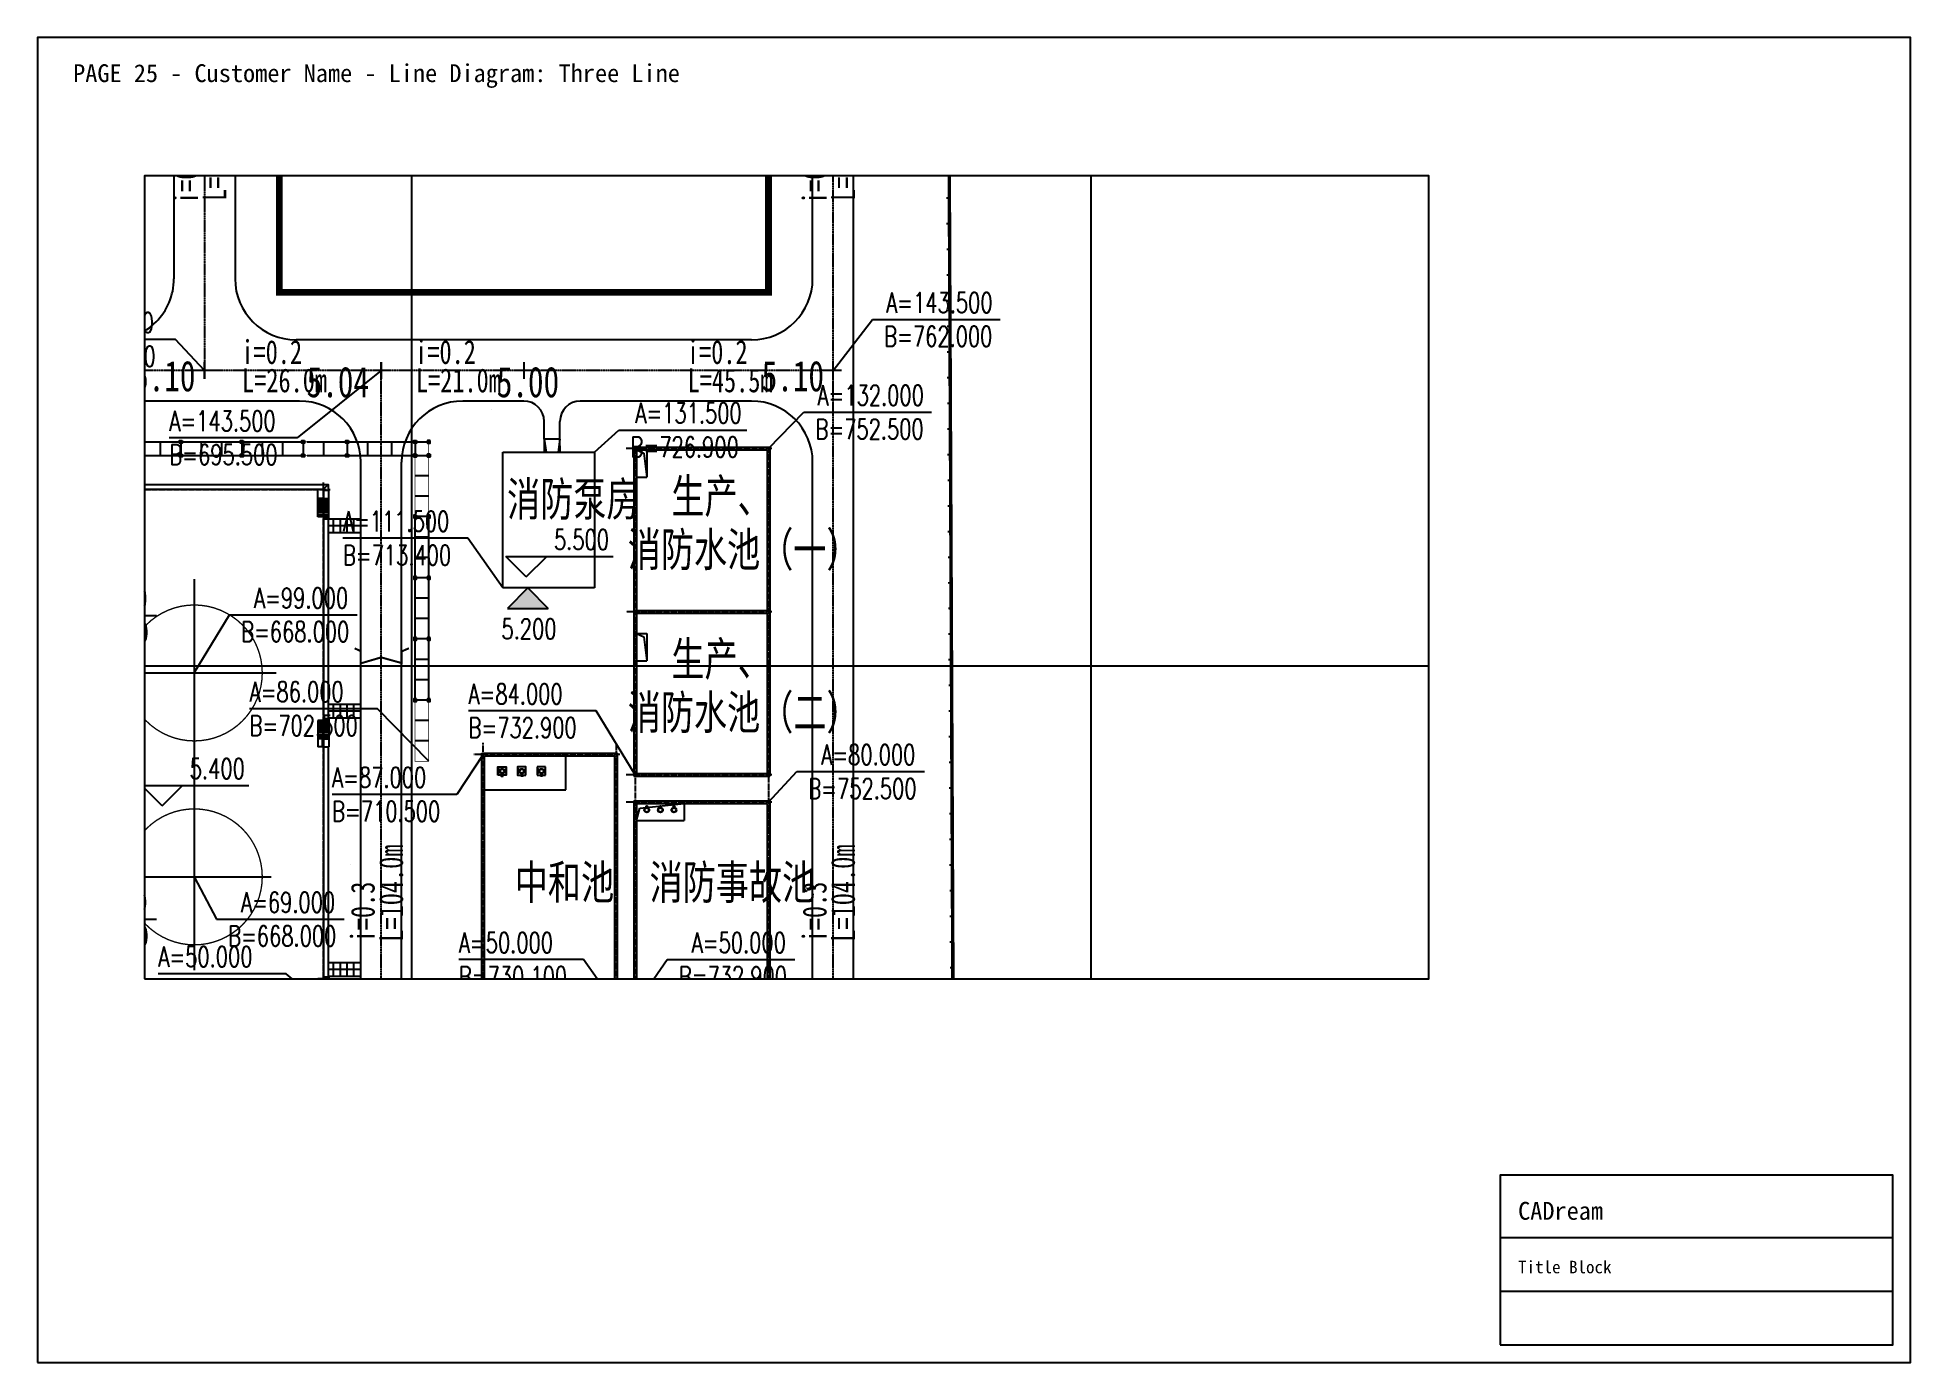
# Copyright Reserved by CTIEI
# Paper-space layout 'Layout1' of a CAD drawing. Header units: metres, sheet in millimetres. Extents: x 0 to 420, y 0 to 297.
# The model-space entities are those that its viewports show. They can reach past a viewport. Long polylines and large blocks are cut down to what shows.
import ezdxf

# ---------------------------------------------------------------- set-up
doc = ezdxf.new("R2010")
doc.units = ezdxf.units.M
for name, pattern in [('CENTER2', [28.575, 19.05, -3.175, 3.175, -3.175]), ('DASH', [0.35, 0.25, -0.1]), ('DASHED', [19.05, 12.7, -6.35]), ('DOTE', [2.42, 2, -0.2, 0.02, -0.2])]:
    doc.linetypes.add(name, pattern=pattern)
for name, color, linetype in [('DIM_COOR', 3, 'CONTINUOUS'), ('DIM_ELEV', 3, 'CONTINUOUS'), ('DIM_SYMB', 3, 'CONTINUOUS'), ('DOTE', 1, 'DOTE'), ('equipment', 2, 'CONTINUOUS'), ('GROUND', 2, 'CONTINUOUS'), ('GT_8', 7, 'CONTINUOUS'), ('PUB_TEXT', 7, 'CONTINUOUS'), ('road', 2, 'CONTINUOUS'), ('S-消火栓', 20, 'CONTINUOUS'), ('SHEET_BORDER', 8, 'Continuous'), ('SHEET_TEXT', 5, 'Continuous'), ('SHEET_TITLEBLOCK', 7, 'Continuous'), ('SHEET_VIEWPORT_FRAME', 6, 'Continuous'), ('STAIR', 2, 'CONTINUOUS'), ('WALL', 141, 'CONTINUOUS'), ('定位中心线', 3, 'CENTER2'), ('新规划建筑', 4, 'CONTINUOUS'), ('方格网', 6, 'CONTINUOUS'), ('污泥管', 4, 'CONTINUOUS'), ('管架', 30, 'CONTINUOUS'), ('选址蓝线', 5, 'CONTINUOUS'), ('配管', 3, 'CONTINUOUS')]:
    doc.layers.add(name, color=color, linetype=linetype)
doc.styles.add('_TCH_DIM', font='SIMPLEX', dxfattribs={"bigfont": 'GBCBIG'})

# ---------------------------------------------------------------- blocks, each defined once
blk = doc.blocks.new('CADREAM_TITLEBLOCK_V1')
at = {"layer": 'SHEET_TITLEBLOCK'}
for p, q in [((0, 24), (88, 24)), ((0, 12), (88, 12))]:
    blk.add_line(p, q, dxfattribs=at)
blk.add_lwpolyline([(0, 0), (88, 0), (88, 38), (0, 38)], close=True, dxfattribs=at)
for s, height, p in [('CADream', 4, (4, 28)), ('Title Block', 2.8, (4, 16))]:
    blk.add_text(s, height=height, dxfattribs=at).set_placement(p)
blk = doc.blocks.new('A$C1A160313')
at = {"layer": 'DOTE', "color": 1, "linetype": 'DOTE'}
for p, q in [((2.3, 35), (2.3, 78)), ((8.3, 35), (8.3, 78)), ((14.3, 0), (14.3, 78)), ((82.3, 0), (82.3, 78)), ((1.3, 77), (83.3, 77)), ((1.3, 35), (9.3, 35)), ((9.1, 10), (1.3, 10)), ((2.3, 1), (2.3, 10)), ((8.3, 1), (8.3, 10)), ((1.3, 1), (83.3, 1))]:
    blk.add_line(p, q, dxfattribs=at)
at = {"layer": 'GROUND'}
for p, q in [((9.1, 77.8), (1.5, 77.8)), ((1.5, 77.8), (1.5, 34.2)), ((2.1, 77.2), (1.5, 77.8)), ((8.1, 77.2), (2.5, 77.2)), ((8.5, 77.2), (9.1, 77.8)), ((9.1, 34.2), (9.1, 77.8)), ((14.18, 77.12), (13.58, 77.72)), ((82.42, 77.12), (83.02, 77.72)), ((2.1, 76.8), (2.1, 71.2)), ((8.5, 71.2), (8.5, 76.8)), ((2.1, 70.8), (2.1, 65.2)), ((8.5, 65.2), (8.5, 70.8)), ((2.1, 64.8), (2.1, 59.2)), ((8.5, 59.2), (8.5, 64.8)), ((2.1, 58.8), (2.1, 53.2)), ((8.5, 53.2), (8.5, 58.8)), ((2.1, 52.8), (2.1, 47.2)), ((8.5, 47.2), (8.5, 52.8)), ((2.1, 46.8), (2.1, 35.2)), ((8.5, 35.2), (8.5, 46.8)), ((2.1, 34.8), (1.5, 34.2)), ((1.5, 34.2), (9.1, 34.2)), ((2.5, 34.8), (8.1, 34.8)), ((8.5, 34.8), (9.1, 34.2)), ((9.1, 10.8), (1.5, 10.8)), ((1.5, 10.8), (1.5, 3.7)), ((2.1, 10.2), (1.5, 10.8)), ((8.5, 10.2), (9.1, 10.8)), ((9.1, 0.2), (9.1, 10.8)), ((1.5, 1.2), (1.5, 0.2)), ((2.1, 0.8), (1.5, 0.2)), ((1.5, 0.2), (9.1, 0.2)), ((2.1, 1.2), (2.1, 1.2)), ((8.5, 0.8), (9.1, 0.2)), ((14.18, 0.88), (13.58, 0.28)), ((82.42, 0.88), (83.02, 0.28))]:
    blk.add_line(p, q, dxfattribs=at)
for points in [[(13.58, 43.32), (13.58, 77.72), (14.42, 77.72)], [(18.62, 77.72), (82.18, 77.72)], [(82.18, 77.72), (83.02, 77.72), (83.02, 76.88)], [(83.02, 72.68), (83.02, 43.32)], [(13.58, 5.32), (13.58, 39.12)], [(83.02, 39.12), (83.02, 5.32)], [(14.42, 0.28), (13.58, 0.28), (13.58, 1.12)], [(82.18, 0.28), (14.42, 0.28)], [(83.02, 1.12), (83.02, 0.28), (82.18, 0.28)]]:
    blk.add_lwpolyline(points, dxfattribs=at)
at = {"layer": 'STAIR'}
for p, q in [((14.42, 77.12), (14.42, 77.82)), ((18.62, 77.82), (14.42, 77.82)), ((15.62, 77.12), (15.62, 77.82)), ((15.92, 77.12), (15.92, 77.82)), ((16.22, 77.12), (16.22, 77.82)), ((16.52, 77.12), (16.52, 77.82)), ((16.82, 77.12), (16.82, 77.82)), ((17.12, 77.12), (17.12, 77.82)), ((17.42, 77.12), (17.42, 77.82)), ((17.72, 77.12), (17.72, 77.82)), ((18.02, 77.12), (18.02, 77.82)), ((18.32, 77.12), (18.32, 77.82)), ((18.62, 77.12), (18.62, 77.82)), ((0, 77.05), (0, 74.55)), ((0, 77.05), (2.1, 77.05)), ((2.1, 76.55), (0, 77.05)), ((2.1, 75.05), (0, 74.55)), ((0, 74.55), (2.1, 74.55)), ((2.1, 76.8), (2.1, 74.55)), ((14.42, 76.88), (14.42, 76.18)), ((18.32, 76.18), (14.42, 76.18)), ((15.62, 76.88), (15.62, 76.18)), ((15.92, 76.88), (15.92, 76.18)), ((16.22, 76.88), (16.22, 76.18)), ((16.52, 76.88), (16.52, 76.18)), ((16.82, 76.88), (16.82, 76.18)), ((17.12, 76.88), (17.12, 76.18)), ((17.42, 76.88), (17.42, 76.18)), ((17.72, 76.88), (17.72, 76.18)), ((18.02, 76.88), (18.02, 76.18)), ((18.32, 76.88), (18.32, 76.18)), ((81.48, 72.98), (81.48, 76.88)), ((82.18, 75.68), (81.48, 75.68)), ((82.18, 75.38), (81.48, 75.38)), ((82.18, 75.08), (81.48, 75.08)), ((82.18, 74.78), (81.48, 74.78)), ((82.18, 74.48), (81.48, 74.48)), ((82.42, 76.88), (83.12, 76.88)), ((82.42, 75.68), (83.12, 75.68)), ((82.42, 75.38), (83.12, 75.38)), ((82.42, 75.08), (83.12, 75.08)), ((82.42, 74.78), (83.12, 74.78)), ((82.42, 74.48), (83.12, 74.48)), ((83.12, 72.68), (83.12, 76.88)), ((82.18, 74.18), (81.48, 74.18)), ((82.18, 73.88), (81.48, 73.88)), ((82.18, 73.58), (81.48, 73.58)), ((82.18, 73.28), (81.48, 73.28)), ((82.18, 72.98), (81.48, 72.98)), ((82.42, 74.18), (83.12, 74.18)), ((82.42, 73.88), (83.12, 73.88)), ((82.42, 73.58), (83.12, 73.58)), ((82.42, 73.28), (83.12, 73.28)), ((82.42, 72.98), (83.12, 72.98)), ((82.42, 72.68), (83.12, 72.68)), ((2.1, 71.4), (2.1, 71)), ((14.18, 43.32), (13.48, 43.32)), ((13.48, 43.32), (13.48, 39.12)), ((14.18, 43.02), (13.48, 43.02)), ((14.18, 42.72), (13.48, 42.72)), ((14.18, 42.42), (13.48, 42.42)), ((14.18, 42.12), (13.48, 42.12)), ((14.18, 41.82), (13.48, 41.82)), ((14.18, 41.52), (13.48, 41.52)), ((14.42, 43.02), (15.12, 43.02)), ((14.42, 42.72), (15.12, 42.72)), ((14.42, 42.42), (15.12, 42.42)), ((14.42, 42.12), (15.12, 42.12)), ((14.42, 41.82), (15.12, 41.82)), ((14.42, 41.52), (15.12, 41.52)), ((15.12, 43.02), (15.12, 39.12)), ((82.18, 43.02), (81.48, 43.02)), ((81.48, 43.02), (81.48, 39.12)), ((82.18, 42.72), (81.48, 42.72)), ((82.18, 42.42), (81.48, 42.42)), ((82.18, 42.12), (81.48, 42.12)), ((82.18, 41.82), (81.48, 41.82)), ((82.18, 41.52), (81.48, 41.52)), ((82.42, 43.32), (83.12, 43.32)), ((82.42, 43.02), (83.12, 43.02)), ((82.42, 42.72), (83.12, 42.72)), ((82.42, 42.42), (83.12, 42.42)), ((82.42, 42.12), (83.12, 42.12)), ((82.42, 41.82), (83.12, 41.82)), ((82.42, 41.52), (83.12, 41.52)), ((83.12, 43.32), (83.12, 39.12)), ((14.18, 41.22), (13.48, 41.22)), ((14.18, 40.92), (13.48, 40.92)), ((14.18, 40.62), (13.48, 40.62)), ((14.18, 40.32), (13.48, 40.32)), ((14.18, 39.12), (13.48, 39.12)), ((14.42, 41.22), (15.12, 41.22)), ((14.42, 40.92), (15.12, 40.92)), ((14.42, 40.62), (15.12, 40.62)), ((14.42, 39.12), (14.42, 40.32)), ((14.42, 40.32), (15.12, 40.32)), ((14.42, 39.12), (15.12, 39.12)), ((82.18, 41.22), (81.48, 41.22)), ((82.18, 40.92), (81.48, 40.92)), ((82.18, 40.62), (81.48, 40.62)), ((82.18, 40.32), (81.48, 40.32)), ((82.18, 39.12), (81.48, 39.12)), ((82.18, 39.12), (82.18, 40.32)), ((82.42, 41.22), (83.12, 41.22)), ((82.42, 40.92), (83.12, 40.92)), ((82.42, 40.62), (83.12, 40.62)), ((82.42, 40.32), (83.12, 40.32)), ((82.42, 39.12), (83.12, 39.12)), ((0.3, 3.7), (0.3, 1.2)), ((0.3, 3.7), (2.1, 3.7)), ((2.1, 3.2), (0.3, 3.7)), ((13.48, 5.32), (13.48, 1.12)), ((14.18, 5.32), (13.48, 5.32)), ((14.18, 5.02), (13.48, 5.02)), ((14.18, 4.72), (13.48, 4.72)), ((14.18, 4.42), (13.48, 4.42)), ((14.18, 4.12), (13.48, 4.12)), ((14.18, 3.82), (13.48, 3.82)), ((14.18, 3.52), (13.48, 3.52)), ((14.18, 3.22), (13.48, 3.22)), ((14.18, 2.92), (13.48, 2.92)), ((14.42, 5.02), (15.12, 5.02)), ((14.42, 4.72), (15.12, 4.72)), ((14.42, 4.42), (15.12, 4.42)), ((14.42, 4.12), (15.12, 4.12)), ((14.42, 3.82), (15.12, 3.82)), ((14.42, 3.52), (15.12, 3.52)), ((14.42, 3.22), (15.12, 3.22)), ((14.42, 2.92), (15.12, 2.92)), ((15.12, 5.02), (15.12, 1.12)), ((82.18, 5.02), (81.48, 5.02)), ((81.48, 5.02), (81.48, 1.12)), ((82.18, 4.72), (81.48, 4.72)), ((82.18, 4.42), (81.48, 4.42)), ((82.18, 4.12), (81.48, 4.12)), ((82.18, 3.82), (81.48, 3.82)), ((82.18, 3.52), (81.48, 3.52)), ((82.18, 3.22), (81.48, 3.22)), ((82.18, 2.92), (81.48, 2.92)), ((82.42, 5.32), (83.12, 5.32)), ((82.42, 5.02), (83.12, 5.02)), ((82.42, 4.72), (83.12, 4.72)), ((82.42, 4.42), (83.12, 4.42)), ((82.42, 4.12), (83.12, 4.12)), ((82.42, 3.82), (83.12, 3.82)), ((82.42, 3.52), (83.12, 3.52)), ((82.42, 3.22), (83.12, 3.22)), ((82.42, 2.92), (83.12, 2.92)), ((83.12, 5.32), (83.12, 1.12)), ((2.1, 1.7), (0.3, 1.2)), ((0.3, 1.2), (2.1, 1.2)), ((14.18, 2.62), (13.48, 2.62)), ((14.18, 2.32), (13.48, 2.32)), ((14.18, 1.12), (13.48, 1.12)), ((14.42, 2.62), (15.12, 2.62)), ((14.42, 1.12), (14.42, 2.32)), ((14.42, 2.32), (15.12, 2.32)), ((14.42, 1.12), (15.12, 1.12)), ((82.18, 2.62), (81.48, 2.62)), ((82.18, 2.32), (81.48, 2.32)), ((82.18, 1.12), (81.48, 1.12)), ((82.18, 1.12), (82.18, 2.32)), ((82.42, 2.62), (83.12, 2.62)), ((82.42, 2.32), (83.12, 2.32)), ((82.42, 1.12), (83.12, 1.12))]:
    blk.add_line(p, q, dxfattribs=at)
blk = doc.blocks.new('$LinePat$围墙')
at = {"color": 0}
blk.add_line((600, 0), (600, -160), dxfattribs=at)
at = {"color": 0, "const_width": 40}
blk.add_lwpolyline([(0, 0), (1201, 0)], dxfattribs=at)

msp = doc.modelspace()

# ---------------------------------------------------------------- hatches: boundary and pattern name
at = {"layer": 'DIM_ELEV', "linetype": 'Continuous'}
msp.add_hatch(color=256, dxfattribs=at).paths.add_polyline_path([(717.07, 111.5), (714.07, 108.5), (720.07, 108.5)])

# ---------------------------------------------------------------- linework, layer by layer
at = {"linetype": 'Continuous'}
for p, q in [((713.4, 131.5), (726.9, 131.5)), ((713.4, 111.5), (713.4, 131.5)), ((726.9, 131.5), (726.9, 111.5)), ((726.9, 111.5), (713.4, 111.5))]:
    msp.add_line(p, q, dxfattribs=at)
at = {"linetype": 'DASH', "ltscale": 0.03, "const_width": 1, "flags": 128}
msp.add_lwpolyline([(752.5, 330), (752.5, 155), (680.5, 155), (680.5, 330)], close=True, dxfattribs=at)
at = {"linetype": 'Continuous', "const_width": 0.3, "flags": 128}
for points in [[(668.25, 143.5), (670.75, 143.5)], [(669.5, 144.75), (669.5, 142.25)], [(694.25, 143.5), (696.75, 143.5)], [(695.5, 144.75), (695.5, 142.25)], [(715.25, 143.5), (717.75, 143.5)], [(716.5, 144.75), (716.5, 142.25)], [(760.75, 143.5), (763.25, 143.5)], [(762, 144.75), (762, 142.25)], [(691.6, 102.62), (692.5, 102.21), (692.5, 100.41), (695.5, 101.29), (698.5, 100.46), (698.5, 102.16), (699.58, 102.63)]]:
    msp.add_lwpolyline(points, dxfattribs=at)
at = {"ltscale": 50, "const_width": 0.1}
for points in [[(612, 131), (700.5, 131), (700.5, 86), (702.5, 86), (702.5, 133), (612, 133)], [(700.5, 131), (702.5, 131)]]:
    msp.add_lwpolyline(points, dxfattribs=at)
at = {"ltscale": 50, "const_width": 0.1, "elevation": 0}
for points in [[(660, 133), (660, 131)], [(663, 133), (663, 131)], [(666, 133), (666, 131)], [(669, 133), (669, 131)], [(672, 133), (672, 131)], [(675, 133), (675, 131)], [(678, 133), (678, 131)], [(681, 133), (681, 131)], [(684, 133), (684, 131)], [(687, 133), (687, 131)], [(690.5, 133), (690.5, 131)], [(693.5, 133), (693.5, 131)], [(697, 133), (697, 131)], [(700.5, 133), (700.5, 131)], [(700.5, 128), (702.5, 128)], [(700.5, 125), (702.5, 125)], [(700.5, 122), (702.5, 122)], [(700.5, 119), (702.5, 119)], [(700.5, 116), (702.5, 116)], [(700.5, 113), (702.5, 113)], [(700.5, 110), (702.5, 110)], [(700.5, 107), (702.5, 107)], [(700.5, 104), (702.5, 104)], [(700.5, 101), (702.5, 101)], [(700.5, 98), (702.5, 98)], [(700.5, 95), (702.5, 95)], [(700.5, 92), (702.5, 92)], [(700.5, 89), (702.5, 89)]]:
    msp.add_lwpolyline(points, dxfattribs=at)
at = {"layer": 'DIM_COOR', "color": 3, "linetype": 'Continuous'}
for p, q in [((762, 143.5), (767.81, 151)), ((767.81, 151), (786.62, 151)), ((665.21, 148.06), (646.4, 148.06)), ((669.5, 143.5), (665.21, 148.06)), ((695.5, 143.5), (683.13, 133.58)), ((752.5, 132), (757.7, 137.36)), ((757.7, 137.36), (776.51, 137.36)), ((683.13, 133.58), (664.32, 133.58)), ((726.9, 131.5), (730.49, 134.73)), ((730.49, 134.73), (749.3, 134.73)), ((708.24, 118.82), (689.87, 118.82)), ((713.4, 111.5), (708.24, 118.82)), ((668, 99), (673.17, 107.54)), ((673.17, 107.54), (691.98, 107.54)), ((643.64, 107.46), (662.45, 107.46)), ((694.94, 93.74), (676.13, 93.74)), ((702.5, 86), (694.94, 93.74)), ((727.16, 93.43), (708.35, 93.43)), ((732.9, 84), (727.16, 93.43)), ((710.5, 87), (706.64, 81.14)), ((752.5, 80), (756.65, 84.48)), ((756.65, 84.48), (775.46, 84.48)), ((706.64, 81.14), (688.27, 81.14)), ((668, 69), (671.26, 62.78)), ((643.63, 62.78), (662.44, 62.78)), ((671.26, 62.78), (690.07, 62.78)), ((725.3, 56.83), (706.93, 56.83)), ((730.1, 50), (725.3, 56.83)), ((732.9, 50), (737.59, 56.83)), ((737.59, 56.83), (756.4, 56.83)), ((681.51, 54.76), (662.7, 54.76)), ((687, 50), (681.51, 54.76))]:
    msp.add_line(p, q, dxfattribs=at)
at = {"layer": 'DIM_ELEV', "linetype": 'Continuous'}
for p, q in [((716.86, 113.14), (713.86, 116.14)), ((713.86, 116.14), (729.63, 116.14)), ((716.86, 113.14), (719.86, 116.14)), ((717.07, 111.5), (714.07, 108.5)), ((717.07, 111.5), (720.07, 108.5)), ((714.07, 108.5), (720.07, 108.5)), ((663.27, 79.43), (660.27, 82.43)), ((660.27, 82.43), (676.03, 82.43)), ((663.27, 79.43), (666.27, 82.43))]:
    msp.add_line(p, q, dxfattribs=at)
at = {"layer": 'DIM_SYMB', "linetype": 'Continuous'}
for points in [[(669.5, 166.43, 0, 0, 0), (669.5, 177.49, 0.8, 0, 0), (669.5, 180.49, 0, 0, 0)], [(762, 166.43, 0, 0, 0), (762, 177.49, 0.8, 0, 0), (762, 180.49, 0, 0, 0)], [(675.13, 143.5, 0, 0, 0), (686.2, 143.5, 0.8, 0, 0), (689.2, 143.5, 0, 0, 0)], [(699.39, 143.5, 0, 0, 0), (710.46, 143.5, 0.8, 0, 0), (713.46, 143.5, 0, 0, 0)], [(751.1, 143.5, 0, 0, 0), (740.03, 143.5, 0.8, 0, 0), (737.03, 143.5, 0, 0, 0)], [(707.82, 133.74, 0, 0, 0), (710.63, 136.62, 0.4, 0, 0), (711.67, 137.7, 0, 0, 0)], [(730.54, 133.74, 0, 0, 0), (727.73, 136.62, 0.4, 0, 0), (726.69, 137.7, 0, 0, 0)], [(707.67, 111.6, 0, 0, 0), (706.11, 109.1, 0.4, 0, 0), (705.31, 107.83, 0, 0, 0)], [(755.09, 111.6, 0, 0, 0), (756.66, 109.1, 0.4, 0, 0), (757.46, 107.83, 0, 0, 0)], [(688.57, 74.54, 0, 0, 0), (690.14, 72.04, 0.4, 0, 0), (690.94, 70.77, 0, 0, 0)], [(707.67, 74.54, 0, 0, 0), (706.11, 72.04, 0.4, 0, 0), (705.31, 70.77, 0, 0, 0)], [(755.09, 74.54, 0, 0, 0), (756.66, 72.04, 0.4, 0, 0), (757.46, 70.77, 0, 0, 0)], [(695.5, 69.36, 0, 0, 0), (695.5, 58.29, 0.8, 0, 0), (695.5, 55.29, 0, 0, 0)], [(762, 69.36, 0, 0, 0), (762, 58.29, 0.8, 0, 0), (762, 55.29, 0, 0, 0)]]:
    msp.add_lwpolyline(points, format="xyseb", dxfattribs=at)
at = {"layer": 'DOTE', "ltscale": 0.01}
for p, q in [((762, 39.5), (762, 344.83)), ((669.5, 344.5), (669.5, 143.5)), ((762, 143.5), (530.88, 143.5)), ((695.5, 39.5), (695.5, 143.5))]:
    msp.add_line(p, q, dxfattribs=at)
at = {"layer": 'DOTE'}
for p, q in [((753, 132), (731.47, 132)), ((732.9, 132), (732.9, 48.38)), ((752.5, 132.2), (752.5, 48.43)), ((753, 108), (731.59, 108)), ((710.5, 48.8), (710.5, 88.71)), ((730.1, 88.62), (730.1, 48.56)), ((730.6, 87), (709.07, 87)), ((753, 84), (731.47, 84)), ((753, 80), (731.47, 80))]:
    msp.add_line(p, q, dxfattribs=at)
at = {"layer": 'DOTE', "color": 1, "linetype": 'DOTE', "ltscale": 2000}
for p, q in [((668, 112.8), (668, 55.3)), ((657.03, 99), (680.07, 99)), ((657.03, 69), (679.31, 69))]:
    msp.add_line(p, q, dxfattribs=at)
at = {"layer": 'DOTE', "ltscale": 10}
msp.add_line((779.61, 59.68), (779.65, 59.68), dxfattribs=at)
at = {"layer": 'DOTE', "linetype": 'DOTE', "ltscale": 0.01, "const_width": 0.5, "flags": 128}
msp.add_lwpolyline([(779.83, 9.79), (777.92, 437.27), (546.09, 435.4), (556.2, 0.56)], close=True, dxfattribs=at)
at = {"layer": 'equipment', "linetype": 'DASHED', "ltscale": 25}
for p, q in [((719.25, 83.87), (718.93, 83.87)), ((719.01, 84.21), (719.01, 83.9)), ((719.17, 84.21), (719.17, 83.9))]:
    msp.add_line(p, q, dxfattribs=at)
for points in [[(719.7, 83.96), (719.7, 85.17), (718.48, 85.17), (718.48, 83.96)], [(718.75, 84.69), (718.77, 84.73), (718.5, 84.91), (718.48, 84.88)], [(718.75, 84.44), (718.77, 84.4), (718.5, 84.21), (718.48, 84.24)], [(718.93, 83.84), (718.93, 83.9), (719.25, 83.9), (719.25, 83.84)], [(719.43, 84.69), (719.41, 84.73), (719.68, 84.91), (719.7, 84.88)], [(719.43, 84.44), (719.41, 84.4), (719.68, 84.21), (719.7, 84.24)]]:
    msp.add_lwpolyline(points, close=True, dxfattribs=at)
for radius in [0.359, 0.324, 0.294]:
    msp.add_circle((719.09, 84.56), radius, dxfattribs=at)
at = {"layer": 'GT_8'}
for q in [(619, 126), (687, 50)]:
    msp.add_line((687, 126), q, dxfattribs=at)
at = {"layer": 'road', "linetype": 'Continuous'}
for p, q in [((765, 35), (765, 350)), ((665, 331), (665, 157)), ((674, 331), (674, 157)), ((759, 157), (759, 331)), ((750, 148), (683, 148)), ((683.5, 139), (589, 139)), ((716.5, 139), (707.5, 139)), ((750, 139), (724.81, 139)), ((719.5, 133.4), (719.5, 136)), ((721.81, 133.4), (721.81, 136)), ((692.5, 53), (692.5, 130)), ((698.5, 53), (698.5, 130)), ((759, 53), (759, 130)), ((687.72, 121.68), (692.5, 121.68)), ((688.5, 119.68), (688.5, 121.68)), ((689.5, 119.68), (689.5, 121.68)), ((690.5, 119.68), (690.5, 121.68)), ((691.5, 119.68), (691.5, 121.68)), ((687.72, 120.68), (692.5, 120.68)), ((687.72, 119.68), (692.5, 119.68)), ((687.72, 94.42), (692.5, 94.42)), ((688.5, 92.42), (688.5, 94.42)), ((689.5, 92.42), (689.5, 94.42)), ((690.5, 92.42), (690.5, 94.42)), ((691.5, 92.42), (691.5, 94.42)), ((687.72, 93.42), (692.5, 93.42)), ((687.72, 92.42), (692.5, 92.42)), ((687.72, 56.41), (692.5, 56.41)), ((687.72, 55.41), (692.5, 55.41)), ((688.5, 54.41), (688.5, 56.41)), ((689.5, 54.41), (689.5, 56.41)), ((690.5, 54.41), (690.5, 56.41)), ((691.5, 54.41), (691.5, 56.41)), ((779.63, 55.18), (779.65, 55.18)), ((687.72, 54.41), (692.5, 54.41))]:
    msp.add_line(p, q, dxfattribs=at)
for centre, radius, start, end in [((656, 157), 9, 270, 0), ((683, 157), 9, 180, 270), ((750, 157), 9, 270, 0), ((683.5, 130), 9, 0, 90), ((707.5, 130), 9, 90, 180), ((716.5, 136), 3, 0, 90), ((724.81, 136), 3, 90, 180), ((750, 130), 9, 0, 90)]:
    msp.add_arc(centre, radius, start, end, dxfattribs=at)
at = {"layer": 'S-消火栓', "linetype": 'Continuous'}
for centre, radius in [((734.59, 78.84), 0.369), ((734.59, 78.84), 0.31), ((734.6, 79.32), 0.111), ((734.6, 79.32), 0.0929), ((736.59, 78.84), 0.369), ((736.59, 78.84), 0.31), ((736.6, 79.32), 0.111), ((736.6, 79.32), 0.0929), ((738.59, 78.84), 0.369), ((738.59, 78.84), 0.31), ((738.6, 79.32), 0.111), ((738.6, 79.32), 0.0929)]:
    msp.add_circle(centre, radius, dxfattribs=at)
at = {"layer": 'STAIR'}
for points in [[(719.5, 133.4), (719.77, 131.49)], [(719.5, 133.4), (719.5, 131.49)], [(721.81, 133.4), (719.5, 133.4)], [(721.81, 133.4), (721.57, 131.49)], [(721.84, 131.49), (721.81, 133.4)]]:
    msp.add_lwpolyline(points, dxfattribs=at)
at = {"layer": 'WALL'}
for p, q in [((732.7, 132.2), (732.7, 83.8)), ((732.7, 132.2), (752.7, 132.2)), ((733.1, 131.8), (733.1, 108.2)), ((733.1, 131.8), (752.3, 131.8)), ((733.1, 131.8), (734.17, 131.33)), ((734.17, 131.33), (734.6, 127.8)), ((734.6, 131.8), (734.6, 127.8)), ((752.3, 131.8), (752.3, 108.2)), ((752.7, 132.2), (752.7, 83.8)), ((733.1, 127.8), (734.6, 127.8)), ((733.1, 108.2), (752.3, 108.2)), ((733.1, 107.8), (733.1, 84.2)), ((733.1, 107.8), (752.3, 107.8)), ((752.3, 107.8), (752.3, 84.2)), ((733.1, 104.8), (734.17, 104.33)), ((733.1, 104.8), (734.6, 104.8)), ((734.6, 104.8), (734.6, 100.8)), ((734.17, 104.33), (734.6, 100.8)), ((733.1, 100.8), (734.6, 100.8)), ((710.3, 87.2), (730.3, 87.2)), ((710.3, 49.8), (710.3, 87.2)), ((710.7, 86.8), (729.9, 86.8)), ((710.7, 50.2), (710.7, 86.8)), ((722.7, 81.8), (722.7, 86.8)), ((729.9, 50.2), (729.9, 86.8)), ((730.3, 49.8), (730.3, 87.2)), ((732.7, 83.8), (752.7, 83.8)), ((733.1, 84.2), (752.3, 84.2)), ((710.7, 81.8), (722.7, 81.8)), ((732.7, 80.2), (732.7, 49.8)), ((732.7, 80.2), (752.7, 80.2)), ((752.7, 80.2), (752.7, 49.8)), ((733.1, 79.8), (733.1, 50.2)), ((733.1, 79.8), (752.3, 79.8)), ((733.1, 79.8), (733.1, 77.3)), ((733.1, 77.3), (733.57, 79.1)), ((733.1, 77.3), (740.1, 77.3)), ((733.57, 79.1), (740.1, 79.8)), ((740.1, 79.8), (740.1, 77.3)), ((752.3, 79.8), (752.3, 50.2))]:
    msp.add_line(p, q, dxfattribs=at)
at = {"layer": '定位中心线', "linetype": 'ByBlock', "elevation": 0}
for points in [[(666.2, 133.2), (666.2, 132.8), (665.8, 132.8), (665.8, 133.2)], [(675.2, 133.2), (675.2, 132.8), (674.8, 132.8), (674.8, 133.2)], [(684.2, 133.2), (684.2, 132.8), (683.8, 132.8), (683.8, 133.2)], [(690.7, 133.2), (690.7, 132.8), (690.3, 132.8), (690.3, 133.2)], [(700.7, 133.2), (700.7, 132.8), (700.3, 132.8), (700.3, 133.2)], [(702.7, 133.2), (702.3, 133.2), (702.3, 132.8), (702.7, 132.8)], [(666.2, 131.2), (666.2, 130.8), (665.8, 130.8), (665.8, 131.2)], [(675.2, 131.2), (675.2, 130.8), (674.8, 130.8), (674.8, 131.2)], [(684.2, 131.2), (684.2, 130.8), (683.8, 130.8), (683.8, 131.2)], [(690.7, 131.2), (690.7, 130.8), (690.3, 130.8), (690.3, 131.2)], [(700.7, 131.2), (700.7, 130.8), (700.3, 130.8), (700.3, 131.2)], [(700.7, 131.2), (700.3, 131.2), (700.3, 130.8), (700.7, 130.8)], [(702.7, 131.2), (702.7, 130.8), (702.3, 130.8), (702.3, 131.2)], [(702.7, 131.2), (702.3, 131.2), (702.3, 130.8), (702.7, 130.8)], [(700.7, 122.2), (700.3, 122.2), (700.3, 121.8), (700.7, 121.8)], [(702.7, 122.2), (702.3, 122.2), (702.3, 121.8), (702.7, 121.8)], [(700.7, 113.2), (700.3, 113.2), (700.3, 112.8), (700.7, 112.8)], [(702.7, 113.2), (702.3, 113.2), (702.3, 112.8), (702.7, 112.8)], [(700.7, 104.2), (700.3, 104.2), (700.3, 103.8), (700.7, 103.8)], [(702.7, 104.2), (702.3, 104.2), (702.3, 103.8), (702.7, 103.8)], [(700.7, 95.2), (700.3, 95.2), (700.3, 94.8), (700.7, 94.8)], [(702.7, 95.2), (702.3, 95.2), (702.3, 94.8), (702.7, 94.8)]]:
    msp.add_lwpolyline(points, close=True, dxfattribs=at)
at = {"layer": '新规划建筑', "color": 0, "linetype": 'DASH', "ltscale": 3000, "const_width": 0.2}
for points in [[(658, 99, 1), (678, 99, 1), (658, 99, 1)], [(658, 69, 1), (678, 69, 1), (658, 69, 1)]]:
    msp.add_lwpolyline(points, format="xyb", dxfattribs=at)
at = {"layer": '方格网', "color": 6, "linetype": 'Continuous'}
for p, q in [((700, -35.28), (700, 494.06)), ((800, -35.28), (800, 494.06)), ((850.55, 100), (-76.88, 100))]:
    msp.add_line(p, q, dxfattribs=at)
at = {"layer": '污泥管'}
for points in [[(712.69, 83.96), (712.69, 85.17), (713.9, 85.17), (713.9, 83.96)], [(716.8, 83.96), (716.8, 85.17), (715.58, 85.17), (715.58, 83.96)]]:
    msp.add_lwpolyline(points, close=True, dxfattribs=at)
for centre, radius in [((713.3, 84.56), 0.359), ((713.3, 84.56), 0.324), ((713.3, 84.56), 0.294), ((716.19, 84.56), 0.359), ((716.19, 84.56), 0.324), ((716.19, 84.56), 0.294)]:
    msp.add_circle(centre, radius, dxfattribs=at)
at = {"layer": '管架', "ltscale": 1000}
for p, q in [((657, 133, 0), (666, 133)), ((660, 133), (660, 131)), ((663, 133), (663, 131)), ((666, 133), (666, 131)), ((666, 133), (675, 133)), ((669, 133), (669, 131)), ((672, 133), (672, 131)), ((675, 133), (675, 131)), ((675, 133), (684, 133)), ((678, 133), (678, 131)), ((681, 133), (681, 131)), ((684, 133), (684, 131)), ((684.6, 133, 0), (693.5, 133, 0)), ((687, 133), (687, 131)), ((690.5, 133, 0), (690.5, 131, 0)), ((693.5, 133, 0), (693.5, 131, 0)), ((693.5, 133, 0), (702.5, 133, 0)), ((697, 133, 0), (697, 131, 0)), ((700.5, 133, 0), (700.5, 131, 0)), ((657, 131, 0), (666, 131)), ((666, 131), (675, 131)), ((675, 131), (684, 131)), ((684.6, 131, 0), (693.5, 131, 0)), ((693.5, 131, 0), (702.5, 131, 0)), ((702.5, 128, 0), (700.5, 128, 0)), ((702.5, 125, 0), (700.5, 125, 0)), ((700.5, 113, 0), (700.5, 122, 0)), ((702.5, 122, 0), (700.5, 122, 0)), ((702.5, 113, 0), (702.5, 122, 0)), ((702.5, 119, 0), (700.5, 119, 0)), ((702.5, 116, 0), (700.5, 116, 0)), ((702.5, 113, 0), (700.5, 113, 0)), ((700.5, 104, 0), (700.5, 113, 0)), ((702.5, 104, 0), (702.5, 113, 0)), ((702.5, 110, 0), (700.5, 110, 0)), ((702.5, 107, 0), (700.5, 107, 0)), ((702.5, 104, 0), (700.5, 104, 0)), ((700.5, 95, 0), (700.5, 104, 0)), ((702.5, 95, 0), (702.5, 104, 0)), ((702.5, 101, 0), (700.5, 101, 0)), ((702.5, 98, 0), (700.5, 98, 0)), ((702.5, 95, 0), (700.5, 95, 0)), ((702.5, 92, 0), (700.5, 92, 0)), ((702.5, 89, 0), (700.5, 89, 0))]:
    msp.add_line(p, q, dxfattribs=at)
at = {"layer": '选址蓝线', "color": 5, "linetype": 'Continuous', "flags": 128}
msp.add_lwpolyline([(556.35, 425.5), (777.98, 427.33), (779.82, 34.87), (565.71, 25.99)], close=True, dxfattribs=at)
at = {"layer": '配管'}
for p, q in [((713.14, 83.87), (713.45, 83.87)), ((713.22, 84.21), (713.22, 83.9)), ((713.38, 84.21), (713.38, 83.9)), ((716.35, 83.87), (716.03, 83.87)), ((716.11, 84.21), (716.11, 83.9)), ((716.27, 84.21), (716.27, 83.9))]:
    msp.add_line(p, q, dxfattribs=at)
for points in [[(712.96, 84.69), (712.98, 84.73), (712.71, 84.91), (712.69, 84.88)], [(712.96, 84.44), (712.98, 84.4), (712.71, 84.21), (712.69, 84.24)], [(713.45, 83.84), (713.45, 83.9), (713.14, 83.9), (713.14, 83.84)], [(713.63, 84.69), (713.61, 84.73), (713.88, 84.91), (713.9, 84.88)], [(713.63, 84.44), (713.61, 84.4), (713.88, 84.21), (713.9, 84.24)], [(715.85, 84.69), (715.87, 84.73), (715.6, 84.91), (715.58, 84.88)], [(715.85, 84.44), (715.87, 84.4), (715.6, 84.21), (715.58, 84.24)], [(716.03, 83.84), (716.03, 83.9), (716.35, 83.9), (716.35, 83.84)], [(716.53, 84.69), (716.51, 84.73), (716.78, 84.91), (716.8, 84.88)], [(716.53, 84.44), (716.51, 84.4), (716.78, 84.21), (716.8, 84.24)]]:
    msp.add_lwpolyline(points, close=True, dxfattribs=at)

# ---------------------------------------------------------------- block references
at = {"linetype": 'Continuous', "xscale": 0.0031433964964733, "yscale": 0.003125, "zscale": 0.003125, "rotation": 270.2689021398636}
for p in [(779.16, 174.5), (779.18, 170.72), (779.2, 166.95), (779.22, 163.18), (779.24, 159.4), (779.25, 155.63), (779.27, 151.86), (779.29, 148.08), (779.31, 144.31), (779.32, 140.54), (779.34, 136.76), (779.36, 132.99), (779.38, 129.21), (779.39, 125.44), (779.41, 121.67), (779.43, 117.89), (779.45, 114.12), (779.47, 110.35), (779.48, 106.57), (779.5, 102.8), (779.52, 99.03), (779.54, 95.25), (779.55, 91.48), (779.57, 87.7), (779.59, 83.93), (779.61, 80.16), (779.62, 76.38), (779.64, 72.61), (779.66, 68.84), (779.68, 65.06), (779.7, 61.29), (779.71, 57.52), (779.73, 53.74)]:
    msp.add_blockref('$LinePat$围墙', p, dxfattribs=at)
at = {"linetype": 'Continuous'}
msp.add_blockref('A$C1A160313', (604.7, 49), dxfattribs=at)

# ---------------------------------------------------------------- texts
at = {"layer": 'PUB_TEXT', "linetype": 'Continuous', "width": 0.75}
for s, p in [('L=50.0m', (672.71, 168.45)), ('L=50.0m', (765.21, 168.45)), ('i=0.3', (668.54, 167.99)), ('i=0.3', (761.04, 167.99)), ('L=104.0m', (698.71, 59.47)), ('L=104.0m', (765.21, 59.47)), ('i=0.3', (694.54, 59.37)), ('i=0.3', (761.04, 59.37))]:
    msp.add_text(s, height=3.5, rotation=90, dxfattribs=at).set_placement(p)
at = {"layer": 'PUB_TEXT', "linetype": 'Continuous', "style": '_TCH_DIM', "width": 0.705882}
for s, p in [('A=143.500', (769.82, 152)), ('A=143.500', (646.4, 149.06)), ('B=762.000', (769.52, 147.02)), ('B=669.500', (646.4, 144.08)), ('A=132.000', (759.71, 138.36)), ('A=131.500', (732.9, 135.74)), ('A=143.500', (664.32, 134.58)), ('B=752.500', (759.41, 133.38)), ('B=695.500', (664.32, 129.61)), ('B=726.900', (732.2, 130.76)), ('A=111.500', (689.87, 119.82)), ('5.500', (720.93, 117.14)), ('B=713.400', (689.87, 114.84)), ('A=99.000', (647.25, 108.46)), ('A=99.000', (676.78, 108.54)), ('B=638.000', (645.35, 103.49)), ('B=668.000', (674.88, 103.57)), ('5.200', (713.2, 104)), ('A=86.000', (676.13, 94.74)), ('A=84.000', (708.35, 94.43)), ('B=702.500', (676.13, 89.76)), ('B=732.900', (708.35, 89.45)), ('A=80.000', (760.26, 85.48)), ('5.400', (667.33, 83.43)), ('A=87.000', (688.27, 82.14)), ('B=752.500', (758.36, 80.5)), ('B=710.500', (688.27, 77.16)), ('A=69.000', (647.24, 63.78)), ('A=69.000', (674.87, 63.78)), ('B=638.000', (645.34, 58.8)), ('B=668.000', (672.97, 58.8)), ('A=50.000', (706.93, 57.83)), ('A=50.000', (741.2, 57.83)), ('A=50.000', (662.7, 55.76)), ('B=730.100', (706.93, 52.86)), ('B=732.900', (739.3, 52.86)), ('B=687.000', (662.7, 50.79))]:
    msp.add_text(s, height=2.975, dxfattribs=at).set_placement(p)
at = {"layer": 'PUB_TEXT', "linetype": 'Continuous', "width": 0.75}
for s, height, p in [('i=0.2', 3.5, (674.93, 144.46)), ('i=0.2', 3.5, (700.51, 144.46)), ('i=0.2', 3.5, (740.5, 144.46)), ('5.10', 4.5, (658.99, 140.43)), ('L=26.0m', 3.5, (675.03, 140.29)), ('5.04', 4.5, (684.53, 139.56)), ('L=21.0m', 3.5, (700.61, 140.29)), ('5.00', 4.5, (712.51, 139.56)), ('L=45.5m', 3.5, (740.6, 140.29)), ('5.10', 4.5, (751.49, 140.43)), ('消防泵房', 5, (714.03, 122.08)), ('生产、', 5, (738.21, 122.52)), ('消防水池（一）', 5, (731.78, 114.67)), ('生产、', 5, (738.21, 98.57)), ('消防水池（二）', 5, (731.78, 90.72)), ('罐区', 6, (648.59, 86.81)), ('中和池', 5, (715.16, 65.72)), ('消防事故池', 5, (735, 65.72))]:
    msp.add_text(s, height=height, dxfattribs=at).set_placement(p)

psp = doc.layouts.get("Layout1")

# ---------------------------------------------------------------- linework, layer by layer
at = {"layer": 'SHEET_BORDER'}
psp.add_lwpolyline([(0, 0), (420, 0), (420, 297), (0, 297)], close=True, dxfattribs=at)
at = {"layer": 'SHEET_VIEWPORT_FRAME'}
psp.add_lwpolyline([(24, 86), (312, 86), (312, 266), (24, 266)], close=True, dxfattribs=at)

# ---------------------------------------------------------------- block references
at = {"layer": 'SHEET_TITLEBLOCK'}
psp.add_blockref('CADREAM_TITLEBLOCK_V1', (328, 4), dxfattribs=at)

# ---------------------------------------------------------------- texts
at = {"layer": 'SHEET_TEXT'}
psp.add_text('PAGE 25 - Customer Name - Line Diagram: Three Line', height=4, dxfattribs=at).set_placement((8, 287))

# ---------------------------------------------------------------- viewports
at = {"layer": 'SHEET_VIEWPORT_FRAME'}
psp.add_viewport(center=(168, 176), size=(288, 180), view_center_point=(755.18, 113.07), view_height=118.1384, dxfattribs=at)

doc.saveas('drawing.dxf')
